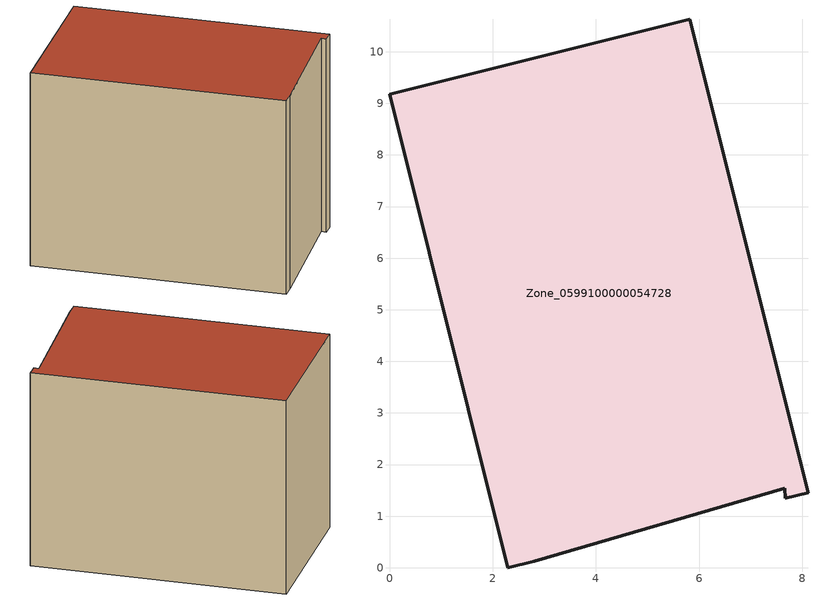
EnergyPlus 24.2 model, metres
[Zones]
Zone_0599100000054728
 floor ground (C_G): 7.66,1.54 2.8,0.13 2.29,0 0,9.17 5.82,10.63 8.11,1.46 7.67,1.35 z0
 wall outside (C_F): 7.67,1.35 8.11,1.46 5.82,10.63 0,9.17 2.29,0 2.8,0.13 7.66,1.54 7.67,1.35 z0:7.56
 roof outside (C_R): 2.29,0 2.8,0.13 7.66,1.54 7.67,1.35 8.11,1.46 5.82,10.63 0,9.17 z7.56
[BUILDING]
Pand.0599100000054728: North Axis=0; Terrain=City; Loads Convergence Tolerance Value=0.04; Temperature Convergence Tolerance Value=0.4; Solar Distribution=FullExterior; Maximum Number of Warmup Days=25; Minimum Number of Warmup Days=1
[Site:Location]
Rotterdam.The.Hague.AP_ZH_NLD Design_Conditions: Latitude=51.96; Longitude=4.45; Time Zone=1; Elevation=-4.5
[SITE:GROUNDTEMPERATURE:BUILDINGSURFACE]
18, 18, 18, 18, 18, 18, 18, 18, 18, 18, 18, 18
[MATERIAL] Thermal Absorptance=0.9; Solar Absorptance=0.7; Visible Absorptance=0.7
Name | Roughness | Thickness | Conductivity | Density | Specific Heat
G.TI.1965-1974 | MediumSmooth | 0.15 | 0.882353 | 540 | 1210
F.TI.1965-1974 | Rough | 0.3 | 0.697674 | 1920 | 840
R.TI.1965-1974 | MediumRough | 0.2 | 0.232558 | 1500 | 1000
[CONSTRUCTION]
C_G: G.TI.1965-1974
C_F: F.TI.1965-1974
C_R: R.TI.1965-1974
[ZONE]
Zone_0599100000054728: Type=1; Multiplier=1; Ceiling Height=Autocalculate; Volume=Autocalculate; Floor Area=autocalculate; Part of Total Floor Area=Yes
[ZONEINFILTRATION:DESIGNFLOWRATE]
Infil_Zone_0599100000054728: Zone or ZoneList or Space or SpaceList=Zone_0599100000054728; Schedule=AlwaysOn; Design Flow Rate Calculation Method=Flow/Area; Flow Rate per Floor Area=0.003; Constant Term Coefficient=1; Temperature Term Coefficient=0; Velocity Term Coefficient=0; Velocity Squared Term Coefficient=0
[HVACTEMPLATE:ZONE:IDEALLOADSAIRSYSTEM]
Zone_0599100000054728: Maximum Heating Supply Air Temperature=50; Minimum Cooling Supply Air Temperature=13; Maximum Heating Supply Air Humidity Ratio=0.0156; Minimum Cooling Supply Air Humidity Ratio=0.0077; Heating Limit=NoLimit; Cooling Limit=NoLimit; Dehumidification Control Type=ConstantSensibleHeatRatio; Cooling Sensible Heat Ratio=0.7; Dehumidification Setpoint=60; Humidification Control Type=None; Humidification Setpoint=30; Outdoor Air Method=None; Outdoor Air Flow Rate per Person=0.00944; Outdoor Air Flow Rate per Zone Floor Area=0; Outdoor Air Flow Rate per Zone=0; Demand Controlled Ventilation Type=None; Outdoor Air Economizer Type=NoEconomizer; Heat Recovery Type=None; Sensible Heat Recovery Effectiveness=0.7; Latent Heat Recovery Effectiveness=0.65
[ZONECONTROL:THERMOSTAT]
ThermostatControl_Zone_0599100000054728: Zone or ZoneList=Zone_0599100000054728; Control Type Schedule=DualSetpointControlType; Control 1=Thermostat_Zone_0599100000054728; Temperature Difference Between Cutout And Setpoint=0
[THERMOSTATSETPOINT:DUALSETPOINT]
Thermostat_Zone_0599100000054728: Heating Setpoint Temperature Schedule=HeatingSetpoint_Zone_0599100000054728; Cooling Setpoint Temperature Schedule=CoolingSetpoint_Zone_0599100000054728
[SCHEDULE:COMPACT]
HeatingSetpoint_Zone_0599100000054728: Through: 12/31, For: AllDays, Until: 24:00, 21
CoolingSetpoint_Zone_0599100000054728: Through: 12/31, For: AllDays, Until: 24:00, 24
DualSetpointControlType: Through: 12/31, For: AllDays, Until: 24:00, 4
AlwaysOn: Through: 12/31, For: AllDays, Until: 24:00, 1
